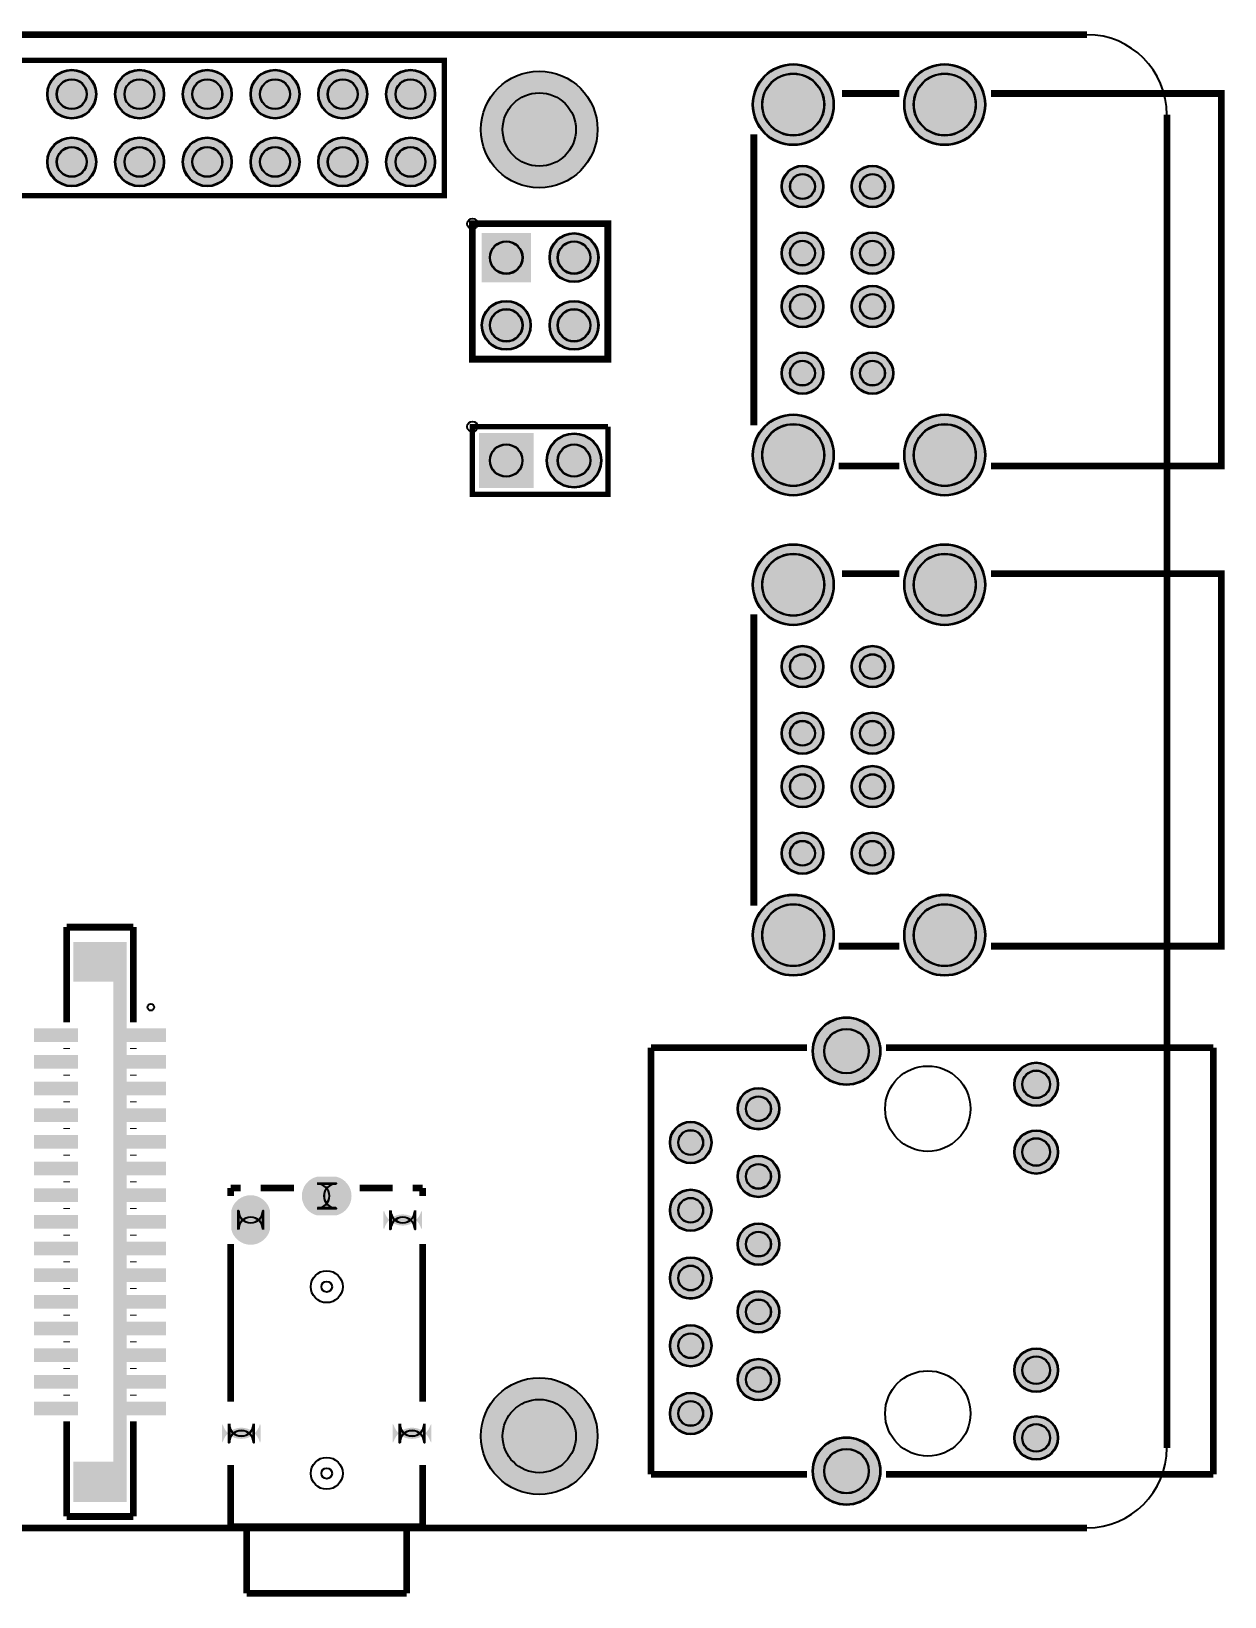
# Model space of a CAD drawing. Extents: x -5 to 3432, y -101 to 2210.
# Drawn here: x 1670 to 3432, y -101 to 2210 of the extents above; entities that cross this region are included whole.
import ezdxf

# ---------------------------------------------------------------- set-up
doc = ezdxf.new("R2010")
doc.units = 9
for name, color, linetype, true_color in [('BoardOutLine', 7, 'Continuous', 0xff00ff), ('BottomSolderMaskLayer', 7, 'Continuous', 0xaa00ff), ('Document', 7, 'Continuous', 0xffffff), ('Multi-Layer', 7, 'Continuous', 0xc0c0c0), ('TopLayer', 7, 'Continuous', 0xff0000), ('TopPasteMaskLayer', 7, 'Continuous', 0x808080), ('TopSilkLayer', 7, 'Continuous', 0xffcc00), ('TopSolderMaskLayer', 7, 'Continuous', 0x800080)]:
    doc.layers.add(name, color=color, linetype=linetype, true_color=true_color)

msp = doc.modelspace()

# ---------------------------------------------------------------- hatches: boundary and pattern name
at = {"layer": 'BottomSolderMaskLayer'}
for points in [[(1693.5, 2117.2, 1), (1766.4, 2117.2, 1)], [(1793.5, 2117.2, 1), (1866.4, 2117.2, 1)], [(1893.5, 2117.2, 1), (1966.4, 2117.2, 1)], [(1993.5, 2117.2, 1), (2066.4, 2117.2, 1)], [(2093.5, 2117.2, 1), (2166.4, 2117.2, 1)], [(2193.5, 2117.2, 1), (2266.4, 2117.2, 1)], [(2333.9, 2065, 1), (2506.1, 2065, 1)], [(2734.8, 2101.8, 1), (2854.9, 2101.8, 1)], [(2958.4, 2101.8, 1), (3078.5, 2101.8, 1)], [(1693.5, 2017.2, 1), (1766.4, 2017.2, 1)], [(1793.5, 2017.2, 1), (1866.4, 2017.2, 1)], [(1893.5, 2017.2, 1), (1966.4, 2017.2, 1)], [(1993.5, 2017.2, 1), (2066.4, 2017.2, 1)], [(2093.5, 2017.2, 1), (2166.4, 2017.2, 1)], [(2193.5, 2017.2, 1), (2266.4, 2017.2, 1)], [(2777.6, 1980.9, 1), (2839.6, 1980.9, 1)], [(2880.8, 1980.9, 1), (2942.8, 1980.9, 1)], [(2407.7, 1912.3), (2407.7, 1839.5), (2334.8, 1839.5), (2334.8, 1912.3)], [(2434.8, 1875.9, 1), (2507.7, 1875.9, 1)], [(2777.6, 1882.5, 1), (2839.6, 1882.5, 1)], [(2880.8, 1882.5, 1), (2942.8, 1882.5, 1)], [(2777.6, 1803.7, 1), (2839.6, 1803.7, 1)], [(2880.8, 1803.7, 1), (2942.8, 1803.7, 1)], [(2334.8, 1775.9, 1), (2407.7, 1775.9, 1)], [(2434.8, 1775.9, 1), (2507.7, 1775.9, 1)], [(2777.6, 1705.3, 1), (2839.6, 1705.3, 1)], [(2880.8, 1705.3, 1), (2942.8, 1705.3, 1)], [(2734.8, 1584.4, 1), (2854.9, 1584.4, 1)], [(2958.4, 1584.4, 1), (3078.5, 1584.4, 1)], [(2330.9, 1616.7), (2411.6, 1616.7), (2411.6, 1535.9), (2330.9, 1535.9)], [(2430.9, 1576.3, 1), (2511.6, 1576.3, 1)], [(2734.8, 1392.9, 1), (2854.9, 1392.9, 1)], [(2958.4, 1392.9, 1), (3078.5, 1392.9, 1)], [(2777.6, 1272, 1), (2839.6, 1272, 1)], [(2880.8, 1272, 1), (2942.8, 1272, 1)], [(2777.6, 1173.6, 1), (2839.6, 1173.6, 1)], [(2880.8, 1173.6, 1), (2942.8, 1173.6, 1)], [(2777.6, 1094.8, 1), (2839.6, 1094.8, 1)], [(2880.8, 1094.8, 1), (2942.8, 1094.8, 1)], [(2777.6, 996.4, 1), (2839.6, 996.4, 1)], [(2880.8, 996.4, 1), (2942.8, 996.4, 1)], [(2734.8, 875.5, 1), (2854.9, 875.5, 1)], [(2958.4, 875.5, 1), (3078.5, 875.5, 1)], [(2823.3, 704.3, 1), (2923.7, 704.3, 1)], [(3120.9, 655.3, 1), (3185.9, 655.3, 1)], [(2712.5, 619.3, 1), (2774.5, 619.3, 1)], [(2612.5, 569.3, 1), (2674.5, 569.3, 1)], [(3120.9, 555.3, 1), (3185.9, 555.3, 1)], [(2712.5, 519.3, 1), (2774.5, 519.3, 1)], [(2092, 461.8, -0.785398), (2092, 518.9), (2120.5, 518.9, -0.785398), (2120.5, 461.8)], [(2022.6, 440.8, -0.785398), (1965.5, 440.8), (1965.5, 469.1, -0.785398), (2022.6, 469.1)], [(2612.5, 469.3, 1), (2674.5, 469.3, 1)], [(2247, 469.1, -0.785398), (2189.9, 469.1), (2189.9, 440.8, -0.785398), (2247, 440.8)], [(2712.5, 419.3, 1), (2774.5, 419.3, 1)], [(2612.5, 369.3, 1), (2674.5, 369.3, 1)], [(2712.5, 319.3, 1), (2774.5, 319.3, 1)], [(2612.5, 269.3, 1), (2674.5, 269.3, 1)], [(3120.9, 233.2, 1), (3185.9, 233.2, 1)], [(2712.5, 219.3, 1), (2774.5, 219.3, 1)], [(2333.9, 135.9, 1), (2506.1, 135.9, 1)], [(2612.5, 169.3, 1), (2674.5, 169.3, 1)], [(3120.9, 133.2, 1), (3185.9, 133.2, 1)], [(2008.8, 154.1, -0.785398), (1951.7, 154.1), (1951.7, 125.9, -0.785398), (2008.8, 125.9)], [(2260.8, 154.1, -0.785398), (2203.7, 154.1), (2203.7, 125.9, -0.785398), (2260.8, 125.9)], [(2823.3, 84.2, 1), (2923.7, 84.2, 1)]]:
    msp.add_hatch(color=256, dxfattribs=at).paths.add_polyline_path(points)
at = {"layer": 'Document'}
msp.add_hatch(color=256, dxfattribs=at).paths.add_polyline_path([(1732.3, 826.2), (1732.3, 865.6), (1811, 865.6), (1811, 38.8), (1732.3, 38.8), (1732.3, 97.9), (1791.3, 97.9), (1791.3, 806.6), (1732.3, 806.6)])
at = {"layer": 'Multi-Layer'}
for points in [[(1694.5, 2117.2, 1), (1765.4, 2117.2, 1)], [(1794.5, 2117.2, 1), (1865.4, 2117.2, 1)], [(1894.5, 2117.2, 1), (1965.4, 2117.2, 1)], [(1994.5, 2117.2, 1), (2065.4, 2117.2, 1)], [(2094.5, 2117.2, 1), (2165.4, 2117.2, 1)], [(2194.5, 2117.2, 1), (2265.4, 2117.2, 1)], [(2735.8, 2101.8, 1), (2853.9, 2101.8, 1)], [(2959.4, 2101.8, 1), (3077.5, 2101.8, 1)], [(1694.5, 2017.2, 1), (1765.4, 2017.2, 1)], [(1794.5, 2017.2, 1), (1865.4, 2017.2, 1)], [(1894.5, 2017.2, 1), (1965.4, 2017.2, 1)], [(1994.5, 2017.2, 1), (2065.4, 2017.2, 1)], [(2094.5, 2017.2, 1), (2165.4, 2017.2, 1)], [(2194.5, 2017.2, 1), (2265.4, 2017.2, 1)], [(2778.6, 1980.9, 1), (2838.6, 1980.9, 1)], [(2881.8, 1980.9, 1), (2941.8, 1980.9, 1)], [(2406.7, 1911.3), (2406.7, 1840.5), (2335.8, 1840.5), (2335.8, 1911.3)], [(2435.8, 1875.9, 1), (2506.7, 1875.9, 1)], [(2778.6, 1882.5, 1), (2838.6, 1882.5, 1)], [(2881.8, 1882.5, 1), (2941.8, 1882.5, 1)], [(2778.6, 1803.7, 1), (2838.6, 1803.7, 1)], [(2881.8, 1803.7, 1), (2941.8, 1803.7, 1)], [(2335.8, 1775.9, 1), (2406.7, 1775.9, 1)], [(2435.8, 1775.9, 1), (2506.7, 1775.9, 1)], [(2778.6, 1705.3, 1), (2838.6, 1705.3, 1)], [(2881.8, 1705.3, 1), (2941.8, 1705.3, 1)], [(2735.8, 1584.4, 1), (2853.9, 1584.4, 1)], [(2959.4, 1584.4, 1), (3077.5, 1584.4, 1)], [(2331.9, 1615.7), (2410.6, 1615.7), (2410.6, 1536.9), (2331.9, 1536.9)], [(2431.9, 1576.3, 1), (2510.6, 1576.3, 1)], [(2735.8, 1392.9, 1), (2853.9, 1392.9, 1)], [(2959.4, 1392.9, 1), (3077.5, 1392.9, 1)], [(2778.6, 1272, 1), (2838.6, 1272, 1)], [(2881.8, 1272, 1), (2941.8, 1272, 1)], [(2778.6, 1173.6, 1), (2838.6, 1173.6, 1)], [(2881.8, 1173.6, 1), (2941.8, 1173.6, 1)], [(2778.6, 1094.8, 1), (2838.6, 1094.8, 1)], [(2881.8, 1094.8, 1), (2941.8, 1094.8, 1)], [(2778.6, 996.4, 1), (2838.6, 996.4, 1)], [(2881.8, 996.4, 1), (2941.8, 996.4, 1)], [(2735.8, 875.5, 1), (2853.9, 875.5, 1)], [(2959.4, 875.5, 1), (3077.5, 875.5, 1)], [(2824.3, 704.3, 1), (2922.7, 704.3, 1)], [(3121.9, 655.3, 1), (3184.9, 655.3, 1)], [(2713.5, 619.3, 1), (2773.5, 619.3, 1)], [(2613.5, 569.3, 1), (2673.5, 569.3, 1)], [(3121.9, 555.3, 1), (3184.9, 555.3, 1)], [(2713.5, 519.3, 1), (2773.5, 519.3, 1)], [(2092.5, 462.8, -0.785398), (2092.5, 517.9), (2120, 517.9, -0.785398), (2120, 462.8)], [(2021.6, 441.2, -0.785398), (1966.5, 441.2), (1966.5, 468.7, -0.785398), (2021.6, 468.7)], [(2613.5, 469.3, 1), (2673.5, 469.3, 1)], [(2246, 468.7, -0.785398), (2190.9, 468.7), (2190.9, 441.2, -0.785398), (2246, 441.2)], [(2713.5, 419.3, 1), (2773.5, 419.3, 1)], [(2613.5, 369.3, 1), (2673.5, 369.3, 1)], [(2713.5, 319.3, 1), (2773.5, 319.3, 1)], [(2613.5, 269.3, 1), (2673.5, 269.3, 1)], [(3121.9, 233.2, 1), (3184.9, 233.2, 1)], [(2713.5, 219.3, 1), (2773.5, 219.3, 1)], [(2613.5, 169.3, 1), (2673.5, 169.3, 1)], [(3121.9, 133.2, 1), (3184.9, 133.2, 1)], [(2007.8, 153.8, -0.785398), (1952.7, 153.8), (1952.7, 126.2, -0.785398), (2007.8, 126.2)], [(2259.8, 153.8, -0.785398), (2204.7, 153.8), (2204.7, 126.2, -0.785398), (2259.8, 126.2)], [(2824.3, 84.2, 1), (2922.7, 84.2, 1)]]:
    msp.add_hatch(color=256, dxfattribs=at).paths.add_polyline_path(points)
at = {"layer": 'TopLayer'}
for points in [[(1736.2, 737.7), (1736.2, 718), (1677.2, 718), (1677.2, 737.7)], [(1866.1, 737.7), (1866.1, 718), (1807.1, 718), (1807.1, 737.7)], [(1736.2, 698.3), (1736.2, 678.6), (1677.2, 678.6), (1677.2, 698.3)], [(1866.1, 698.3), (1866.1, 678.6), (1807.1, 678.6), (1807.1, 698.3)], [(1736.2, 658.9), (1736.2, 639.2), (1677.2, 639.2), (1677.2, 658.9)], [(1866.1, 658.9), (1866.1, 639.2), (1807.1, 639.2), (1807.1, 658.9)], [(1736.2, 619.5), (1736.2, 599.9), (1677.2, 599.9), (1677.2, 619.5)], [(1866.1, 619.5), (1866.1, 599.9), (1807.1, 599.9), (1807.1, 619.5)], [(1736.2, 580.2), (1736.2, 560.5), (1677.2, 560.5), (1677.2, 580.2)], [(1866.1, 580.2), (1866.1, 560.5), (1807.1, 560.5), (1807.1, 580.2)], [(1736.2, 540.8), (1736.2, 521.1), (1677.2, 521.1), (1677.2, 540.8)], [(1866.1, 540.8), (1866.1, 521.1), (1807.1, 521.1), (1807.1, 540.8)], [(1736.2, 501.4), (1736.2, 481.8), (1677.2, 481.8), (1677.2, 501.4)], [(1866.1, 501.4), (1866.1, 481.8), (1807.1, 481.8), (1807.1, 501.4)], [(1736.2, 462.1), (1736.2, 442.4), (1677.2, 442.4), (1677.2, 462.1)], [(1866.1, 462.1), (1866.1, 442.4), (1807.1, 442.4), (1807.1, 462.1)], [(1736.2, 422.7), (1736.2, 403), (1677.2, 403), (1677.2, 422.7)], [(1866.1, 422.7), (1866.1, 403), (1807.1, 403), (1807.1, 422.7)], [(1736.2, 383.3), (1736.2, 363.6), (1677.2, 363.6), (1677.2, 383.3)], [(1866.1, 383.3), (1866.1, 363.6), (1807.1, 363.6), (1807.1, 383.3)], [(1736.2, 344), (1736.2, 324.3), (1677.2, 324.3), (1677.2, 344)], [(1866.1, 344), (1866.1, 324.3), (1807.1, 324.3), (1807.1, 344)], [(1736.2, 304.6), (1736.2, 284.9), (1677.2, 284.9), (1677.2, 304.6)], [(1866.1, 304.6), (1866.1, 284.9), (1807.1, 284.9), (1807.1, 304.6)], [(1736.2, 265.2), (1736.2, 245.5), (1677.2, 245.5), (1677.2, 265.2)], [(1866.1, 265.2), (1866.1, 245.5), (1807.1, 245.5), (1807.1, 265.2)], [(1736.2, 225.8), (1736.2, 206.2), (1677.2, 206.2), (1677.2, 225.8)], [(1866.1, 225.8), (1866.1, 206.2), (1807.1, 206.2), (1807.1, 225.8)], [(1736.2, 186.5), (1736.2, 166.8), (1677.2, 166.8), (1677.2, 186.5)], [(1866.1, 186.5), (1866.1, 166.8), (1807.1, 166.8), (1807.1, 186.5)]]:
    msp.add_hatch(color=256, dxfattribs=at).paths.add_polyline_path(points)
at = {"layer": 'TopPasteMaskLayer'}
for points in [[(1736.2, 737.7), (1736.2, 718), (1677.2, 718), (1677.2, 737.7)], [(1866.1, 737.7), (1866.1, 718), (1807.1, 718), (1807.1, 737.7)], [(1736.2, 698.3), (1736.2, 678.6), (1677.2, 678.6), (1677.2, 698.3)], [(1866.1, 698.3), (1866.1, 678.6), (1807.1, 678.6), (1807.1, 698.3)], [(1736.2, 658.9), (1736.2, 639.2), (1677.2, 639.2), (1677.2, 658.9)], [(1866.1, 658.9), (1866.1, 639.2), (1807.1, 639.2), (1807.1, 658.9)], [(1736.2, 619.5), (1736.2, 599.9), (1677.2, 599.9), (1677.2, 619.5)], [(1866.1, 619.5), (1866.1, 599.9), (1807.1, 599.9), (1807.1, 619.5)], [(1736.2, 580.2), (1736.2, 560.5), (1677.2, 560.5), (1677.2, 580.2)], [(1866.1, 580.2), (1866.1, 560.5), (1807.1, 560.5), (1807.1, 580.2)], [(1736.2, 540.8), (1736.2, 521.1), (1677.2, 521.1), (1677.2, 540.8)], [(1866.1, 540.8), (1866.1, 521.1), (1807.1, 521.1), (1807.1, 540.8)], [(1736.2, 501.4), (1736.2, 481.8), (1677.2, 481.8), (1677.2, 501.4)], [(1866.1, 501.4), (1866.1, 481.8), (1807.1, 481.8), (1807.1, 501.4)], [(1736.2, 462.1), (1736.2, 442.4), (1677.2, 442.4), (1677.2, 462.1)], [(1866.1, 462.1), (1866.1, 442.4), (1807.1, 442.4), (1807.1, 462.1)], [(1736.2, 422.7), (1736.2, 403), (1677.2, 403), (1677.2, 422.7)], [(1866.1, 422.7), (1866.1, 403), (1807.1, 403), (1807.1, 422.7)], [(1736.2, 383.3), (1736.2, 363.6), (1677.2, 363.6), (1677.2, 383.3)], [(1866.1, 383.3), (1866.1, 363.6), (1807.1, 363.6), (1807.1, 383.3)], [(1736.2, 344), (1736.2, 324.3), (1677.2, 324.3), (1677.2, 344)], [(1866.1, 344), (1866.1, 324.3), (1807.1, 324.3), (1807.1, 344)], [(1736.2, 304.6), (1736.2, 284.9), (1677.2, 284.9), (1677.2, 304.6)], [(1866.1, 304.6), (1866.1, 284.9), (1807.1, 284.9), (1807.1, 304.6)], [(1736.2, 265.2), (1736.2, 245.5), (1677.2, 245.5), (1677.2, 265.2)], [(1866.1, 265.2), (1866.1, 245.5), (1807.1, 245.5), (1807.1, 265.2)], [(1736.2, 225.8), (1736.2, 206.2), (1677.2, 206.2), (1677.2, 225.8)], [(1866.1, 225.8), (1866.1, 206.2), (1807.1, 206.2), (1807.1, 225.8)], [(1736.2, 186.5), (1736.2, 166.8), (1677.2, 166.8), (1677.2, 186.5)], [(1866.1, 186.5), (1866.1, 166.8), (1807.1, 166.8), (1807.1, 186.5)]]:
    msp.add_hatch(color=256, dxfattribs=at).paths.add_polyline_path(points)
at = {"layer": 'TopSolderMaskLayer'}
for points in [[(1693.5, 2117.2, 1), (1766.4, 2117.2, 1)], [(1793.5, 2117.2, 1), (1866.4, 2117.2, 1)], [(1893.5, 2117.2, 1), (1966.4, 2117.2, 1)], [(1993.5, 2117.2, 1), (2066.4, 2117.2, 1)], [(2093.5, 2117.2, 1), (2166.4, 2117.2, 1)], [(2193.5, 2117.2, 1), (2266.4, 2117.2, 1)], [(2333.9, 2065, 1), (2506.1, 2065, 1)], [(2734.8, 2101.8, 1), (2854.9, 2101.8, 1)], [(2958.4, 2101.8, 1), (3078.5, 2101.8, 1)], [(1693.5, 2017.2, 1), (1766.4, 2017.2, 1)], [(1793.5, 2017.2, 1), (1866.4, 2017.2, 1)], [(1893.5, 2017.2, 1), (1966.4, 2017.2, 1)], [(1993.5, 2017.2, 1), (2066.4, 2017.2, 1)], [(2093.5, 2017.2, 1), (2166.4, 2017.2, 1)], [(2193.5, 2017.2, 1), (2266.4, 2017.2, 1)], [(2777.6, 1980.9, 1), (2839.6, 1980.9, 1)], [(2880.8, 1980.9, 1), (2942.8, 1980.9, 1)], [(2407.7, 1912.3), (2407.7, 1839.5), (2334.8, 1839.5), (2334.8, 1912.3)], [(2434.8, 1875.9, 1), (2507.7, 1875.9, 1)], [(2777.6, 1882.5, 1), (2839.6, 1882.5, 1)], [(2880.8, 1882.5, 1), (2942.8, 1882.5, 1)], [(2777.6, 1803.7, 1), (2839.6, 1803.7, 1)], [(2880.8, 1803.7, 1), (2942.8, 1803.7, 1)], [(2334.8, 1775.9, 1), (2407.7, 1775.9, 1)], [(2434.8, 1775.9, 1), (2507.7, 1775.9, 1)], [(2777.6, 1705.3, 1), (2839.6, 1705.3, 1)], [(2880.8, 1705.3, 1), (2942.8, 1705.3, 1)], [(2734.8, 1584.4, 1), (2854.9, 1584.4, 1)], [(2958.4, 1584.4, 1), (3078.5, 1584.4, 1)], [(2330.9, 1616.7), (2411.6, 1616.7), (2411.6, 1535.9), (2330.9, 1535.9)], [(2430.9, 1576.3, 1), (2511.6, 1576.3, 1)], [(2734.8, 1392.9, 1), (2854.9, 1392.9, 1)], [(2958.4, 1392.9, 1), (3078.5, 1392.9, 1)], [(2777.6, 1272, 1), (2839.6, 1272, 1)], [(2880.8, 1272, 1), (2942.8, 1272, 1)], [(2777.6, 1173.6, 1), (2839.6, 1173.6, 1)], [(2880.8, 1173.6, 1), (2942.8, 1173.6, 1)], [(2777.6, 1094.8, 1), (2839.6, 1094.8, 1)], [(2880.8, 1094.8, 1), (2942.8, 1094.8, 1)], [(2777.6, 996.4, 1), (2839.6, 996.4, 1)], [(2880.8, 996.4, 1), (2942.8, 996.4, 1)], [(2734.8, 875.5, 1), (2854.9, 875.5, 1)], [(2958.4, 875.5, 1), (3078.5, 875.5, 1)], [(2823.3, 704.3, 1), (2923.7, 704.3, 1)], [(1739.2, 738), (1739.2, 717.6), (1674.2, 717.6), (1674.2, 738)], [(1869.1, 738), (1869.1, 717.6), (1804.1, 717.6), (1804.1, 738)], [(1739.2, 698.6), (1739.2, 678.3), (1674.2, 678.3), (1674.2, 698.6)], [(1869.1, 698.6), (1869.1, 678.3), (1804.1, 678.3), (1804.1, 698.6)], [(3120.9, 655.3, 1), (3185.9, 655.3, 1)], [(1739.2, 659.2), (1739.2, 638.9), (1674.2, 638.9), (1674.2, 659.2)], [(1869.1, 659.2), (1869.1, 638.9), (1804.1, 638.9), (1804.1, 659.2)], [(2712.5, 619.3, 1), (2774.5, 619.3, 1)], [(1739.2, 619.9), (1739.2, 599.5), (1674.2, 599.5), (1674.2, 619.9)], [(1869.1, 619.9), (1869.1, 599.5), (1804.1, 599.5), (1804.1, 619.9)], [(1739.2, 580.5), (1739.2, 560.2), (1674.2, 560.2), (1674.2, 580.5)], [(1869.1, 580.5), (1869.1, 560.2), (1804.1, 560.2), (1804.1, 580.5)], [(2612.5, 569.3, 1), (2674.5, 569.3, 1)], [(3120.9, 555.3, 1), (3185.9, 555.3, 1)], [(1739.2, 541.1), (1739.2, 520.8), (1674.2, 520.8), (1674.2, 541.1)], [(1869.1, 541.1), (1869.1, 520.8), (1804.1, 520.8), (1804.1, 541.1)], [(2712.5, 519.3, 1), (2774.5, 519.3, 1)], [(2092, 461.8, -0.785398), (2092, 518.9), (2120.5, 518.9, -0.785398), (2120.5, 461.8)], [(1739.2, 501.8), (1739.2, 481.4), (1674.2, 481.4), (1674.2, 501.8)], [(1869.1, 501.8), (1869.1, 481.4), (1804.1, 481.4), (1804.1, 501.8)], [(2022.6, 440.8, -0.785398), (1965.5, 440.8), (1965.5, 469.1, -0.785398), (2022.6, 469.1)], [(2612.5, 469.3, 1), (2674.5, 469.3, 1)], [(1739.2, 462.4), (1739.2, 442.1), (1674.2, 442.1), (1674.2, 462.4)], [(1869.1, 462.4), (1869.1, 442.1), (1804.1, 442.1), (1804.1, 462.4)], [(2247, 469.1, -0.785398), (2189.9, 469.1), (2189.9, 440.8, -0.785398), (2247, 440.8)], [(2712.5, 419.3, 1), (2774.5, 419.3, 1)], [(1739.2, 423), (1739.2, 402.7), (1674.2, 402.7), (1674.2, 423)], [(1869.1, 423), (1869.1, 402.7), (1804.1, 402.7), (1804.1, 423)], [(2612.5, 369.3, 1), (2674.5, 369.3, 1)], [(1739.2, 383.7), (1739.2, 363.3), (1674.2, 363.3), (1674.2, 383.7)], [(1869.1, 383.7), (1869.1, 363.3), (1804.1, 363.3), (1804.1, 383.7)], [(2712.5, 319.3, 1), (2774.5, 319.3, 1)], [(1739.2, 344.3), (1739.2, 323.9), (1674.2, 323.9), (1674.2, 344.3)], [(1869.1, 344.3), (1869.1, 323.9), (1804.1, 323.9), (1804.1, 344.3)], [(1739.2, 304.9), (1739.2, 284.6), (1674.2, 284.6), (1674.2, 304.9)], [(1869.1, 304.9), (1869.1, 284.6), (1804.1, 284.6), (1804.1, 304.9)], [(2612.5, 269.3, 1), (2674.5, 269.3, 1)], [(1739.2, 265.5), (1739.2, 245.2), (1674.2, 245.2), (1674.2, 265.5)], [(1869.1, 265.5), (1869.1, 245.2), (1804.1, 245.2), (1804.1, 265.5)], [(3120.9, 233.2, 1), (3185.9, 233.2, 1)], [(2712.5, 219.3, 1), (2774.5, 219.3, 1)], [(1739.2, 226.2), (1739.2, 205.8), (1674.2, 205.8), (1674.2, 226.2)], [(1869.1, 226.2), (1869.1, 205.8), (1804.1, 205.8), (1804.1, 226.2)], [(2333.9, 135.9, 1), (2506.1, 135.9, 1)], [(1739.2, 186.8), (1739.2, 166.5), (1674.2, 166.5), (1674.2, 186.8)], [(1869.1, 186.8), (1869.1, 166.5), (1804.1, 166.5), (1804.1, 186.8)], [(2612.5, 169.3, 1), (2674.5, 169.3, 1)], [(3120.9, 133.2, 1), (3185.9, 133.2, 1)], [(2008.8, 154.1, -0.785398), (1951.7, 154.1), (1951.7, 125.9, -0.785398), (2008.8, 125.9)], [(2260.8, 154.1, -0.785398), (2203.7, 154.1), (2203.7, 125.9, -0.785398), (2260.8, 125.9)], [(2823.3, 84.2, 1), (2923.7, 84.2, 1)]]:
    msp.add_hatch(color=256, dxfattribs=at).paths.add_polyline_path(points)

# ---------------------------------------------------------------- linework, layer by layer
at = {"layer": 'BoardOutLine', "const_width": 10}
for points in [[(118.1, 2205), (3228.3, 2205)], [(118.1, 2205), (3228.3, 2205)], [(3346.5, 2086.9), (3346.5, 118.4)], [(3228.3, 0.3), (118.1, 0.3)]]:
    msp.add_lwpolyline(points, dxfattribs=at)
at = {"layer": 'BoardOutLine'}
for centre, start, end in [((3228.3, 2086.9), 360, 90), ((3228.3, 118.4), 270, 0)]:
    msp.add_arc(centre, 118.1, start, end, dxfattribs=at)
at = {"layer": 'BottomSolderMaskLayer'}
for points in [[(2092, 508.7), (2120.5, 508.7)], [(1975.7, 440.8), (1975.7, 469.1)], [(2012.4, 440.8), (2012.4, 469.1)], [(2092, 472), (2120.5, 472)], [(2200.1, 469.1), (2200.1, 440.8)], [(2236.8, 469.1), (2236.8, 440.8)], [(1961.9, 154.1), (1961.9, 125.9)], [(1998.6, 154.1), (1998.6, 125.9)], [(2213.9, 154.1), (2213.9, 125.9)], [(2250.6, 154.1), (2250.6, 125.9)]]:
    msp.add_lwpolyline(points, close=True, dxfattribs=at)
for centre, radius in [((1730, 2117.2), 36.4), ((1830, 2117.2), 36.4), ((1930, 2117.2), 36.4), ((2030, 2117.2), 36.4), ((2130, 2117.2), 36.4), ((2230, 2117.2), 36.4), ((2420, 2065), 86.1), ((2420, 2065), 86.1), ((2794.9, 2101.8), 60.1), ((3018.5, 2101.8), 60.1), ((1730, 2117.2), 22.3), ((1830, 2117.2), 22.3), ((1930, 2117.2), 22.3), ((2030, 2117.2), 22.3), ((2130, 2117.2), 22.3), ((2230, 2117.2), 22.3), ((2794.9, 2101.8), 46), ((3018.5, 2101.8), 46), ((1730, 2017.2), 36.4), ((1730, 2017.2), 22.3), ((1830, 2017.2), 36.4), ((1830, 2017.2), 22.3), ((1930, 2017.2), 36.4), ((1930, 2017.2), 22.3), ((2030, 2017.2), 36.4), ((2030, 2017.2), 22.3), ((2130, 2017.2), 36.4), ((2130, 2017.2), 22.3), ((2230, 2017.2), 36.4), ((2230, 2017.2), 22.3), ((2808.6, 1980.9), 31), ((2911.8, 1980.9), 31), ((2808.6, 1980.9), 18.6), ((2911.8, 1980.9), 18.6), ((2371.3, 1875.9), 24.3), ((2471.3, 1875.9), 36.4), ((2471.3, 1875.9), 24.3), ((2808.6, 1882.5), 31), ((2808.6, 1882.5), 18.6), ((2911.8, 1882.5), 31), ((2911.8, 1882.5), 18.6), ((2808.6, 1803.7), 31), ((2911.8, 1803.7), 31), ((2371.3, 1775.9), 36.4), ((2471.3, 1775.9), 36.4), ((2808.6, 1803.7), 18.6), ((2911.8, 1803.7), 18.6), ((2371.3, 1775.9), 24.3), ((2471.3, 1775.9), 24.3), ((2808.6, 1705.3), 31), ((2911.8, 1705.3), 31), ((2808.6, 1705.3), 18.6), ((2911.8, 1705.3), 18.6), ((2794.9, 1584.4), 60.1), ((3018.5, 1584.4), 60.1), ((2794.9, 1584.4), 46), ((3018.5, 1584.4), 46), ((2371.3, 1576.3), 24.2), ((2471.3, 1576.3), 40.4), ((2471.3, 1576.3), 24.2), ((2794.9, 1392.9), 60.1), ((2794.9, 1392.9), 46), ((3018.5, 1392.9), 60.1), ((3018.5, 1392.9), 46), ((2808.6, 1272), 31), ((2911.8, 1272), 31), ((2808.6, 1272), 18.6), ((2911.8, 1272), 18.6), ((2808.6, 1173.6), 31), ((2911.8, 1173.6), 31), ((2808.6, 1173.6), 18.6), ((2911.8, 1173.6), 18.6), ((2808.6, 1094.8), 31), ((2808.6, 1094.8), 18.6), ((2911.8, 1094.8), 31), ((2911.8, 1094.8), 18.6), ((2808.6, 996.4), 31), ((2911.8, 996.4), 31), ((2808.6, 996.4), 18.6), ((2911.8, 996.4), 18.6), ((2794.9, 875.5), 60.1), ((3018.5, 875.5), 60.1), ((2794.9, 875.5), 46), ((3018.5, 875.5), 46), ((2873.5, 704.3), 50.2), ((2873.5, 704.3), 33.1), ((3153.4, 655.3), 32.5), ((3153.4, 655.3), 20.7), ((2743.5, 619.3), 31), ((2743.5, 619.3), 18.6), ((2643.5, 569.3), 31), ((2643.5, 569.3), 18.6), ((3153.4, 555.3), 32.5), ((3153.4, 555.3), 20.7), ((2743.5, 519.3), 31), ((2743.5, 519.3), 18.6), ((2643.5, 469.3), 31), ((2643.5, 469.3), 18.6), ((2743.5, 419.3), 31), ((2743.5, 419.3), 18.6), ((2643.5, 369.3), 31), ((2643.5, 369.3), 18.6), ((2743.5, 319.3), 31), ((2743.5, 319.3), 18.6), ((2643.5, 269.3), 31), ((2643.5, 269.3), 18.6), ((3153.4, 233.2), 32.5), ((2743.5, 219.3), 31), ((2743.5, 219.3), 18.6), ((3153.4, 233.2), 20.7), ((2420, 135.9), 86.1), ((2420, 135.9), 86.1), ((2643.5, 169.3), 31), ((2643.5, 169.3), 18.6), ((3153.4, 133.2), 32.5), ((3153.4, 133.2), 20.7), ((2873.5, 84.2), 50.2), ((2873.5, 84.2), 33.1)]:
    msp.add_circle(centre, radius, dxfattribs=at)
for centre, start, end in [((2092, 490.4), 270, 90), ((2120.5, 490.4), 90, 270), ((1994.1, 469.1), 180, 360), ((2218.5, 469.1), 180, 0), ((1994.1, 440.8), 360, 180), ((2218.5, 440.8), 0, 180), ((1980.3, 154.1), 180, 0), ((1980.3, 125.9), 0, 180), ((2232.2, 154.1), 180, 0), ((2232.2, 125.9), 0, 180)]:
    msp.add_arc(centre, 18.3, start, end, dxfattribs=at)
at = {"layer": 'Document'}
for centre in [(2106.3, 356.5), (2106.3, 80.9)]:
    msp.add_circle(centre, 7.87, dxfattribs=at)
at = {"layer": 'Multi-Layer'}
for points in [[(2092.5, 508.1), (2120, 508.1)], [(1976.3, 441.2), (1976.3, 468.7)], [(2011.8, 441.2), (2011.8, 468.7)], [(2092.5, 472.7), (2120, 472.7)], [(2200.8, 468.7), (2200.8, 441.2)], [(2236.2, 468.7), (2236.2, 441.2)], [(1962.6, 153.8), (1962.6, 126.2)], [(1998, 153.8), (1998, 126.2)], [(2214.5, 153.8), (2214.5, 126.2)], [(2250, 153.8), (2250, 126.2)]]:
    msp.add_lwpolyline(points, close=True, dxfattribs=at)
for centre, radius in [((1730, 2117.2), 35.4), ((1830, 2117.2), 35.4), ((1930, 2117.2), 35.4), ((2030, 2117.2), 35.4), ((2130, 2117.2), 35.4), ((2230, 2117.2), 35.4), ((2794.9, 2101.8), 59.1), ((3018.5, 2101.8), 59.1), ((1730, 2117.2), 21.7), ((1830, 2117.2), 21.7), ((1930, 2117.2), 21.7), ((2030, 2117.2), 21.7), ((2130, 2117.2), 21.7), ((2230, 2117.2), 21.7), ((2794.9, 2101.8), 45.3), ((3018.5, 2101.8), 45.3), ((2420, 2065), 54.1), ((2420, 2065), 54.1), ((1730, 2017.2), 35.4), ((1730, 2017.2), 21.7), ((1830, 2017.2), 35.4), ((1830, 2017.2), 21.7), ((1930, 2017.2), 35.4), ((1930, 2017.2), 21.7), ((2030, 2017.2), 35.4), ((2030, 2017.2), 21.7), ((2130, 2017.2), 35.4), ((2130, 2017.2), 21.7), ((2230, 2017.2), 35.4), ((2230, 2017.2), 21.7), ((2808.6, 1980.9), 30), ((2911.8, 1980.9), 30), ((2808.6, 1980.9), 18), ((2911.8, 1980.9), 18), ((2371.3, 1875.9), 23.6), ((2471.3, 1875.9), 35.4), ((2471.3, 1875.9), 23.6), ((2808.6, 1882.5), 30), ((2808.6, 1882.5), 18), ((2911.8, 1882.5), 30), ((2911.8, 1882.5), 18), ((2808.6, 1803.7), 30), ((2911.8, 1803.7), 30), ((2371.3, 1775.9), 35.4), ((2471.3, 1775.9), 35.4), ((2808.6, 1803.7), 18), ((2911.8, 1803.7), 18), ((2371.3, 1775.9), 23.6), ((2471.3, 1775.9), 23.6), ((2808.6, 1705.3), 30), ((2911.8, 1705.3), 30), ((2808.6, 1705.3), 18), ((2911.8, 1705.3), 18), ((2794.9, 1584.4), 59.1), ((3018.5, 1584.4), 59.1), ((2794.9, 1584.4), 45.3), ((3018.5, 1584.4), 45.3), ((2371.3, 1576.3), 23.6), ((2471.3, 1576.3), 39.4), ((2471.3, 1576.3), 23.6), ((2794.9, 1392.9), 59.1), ((2794.9, 1392.9), 45.3), ((3018.5, 1392.9), 59.1), ((3018.5, 1392.9), 45.3), ((2808.6, 1272), 30), ((2911.8, 1272), 30), ((2808.6, 1272), 18), ((2911.8, 1272), 18), ((2808.6, 1173.6), 30), ((2911.8, 1173.6), 30), ((2808.6, 1173.6), 18), ((2911.8, 1173.6), 18), ((2808.6, 1094.8), 30), ((2808.6, 1094.8), 18), ((2911.8, 1094.8), 30), ((2911.8, 1094.8), 18), ((2808.6, 996.4), 30), ((2911.8, 996.4), 30), ((2808.6, 996.4), 18), ((2911.8, 996.4), 18), ((2794.9, 875.5), 59.1), ((3018.5, 875.5), 59.1), ((2794.9, 875.5), 45.3), ((3018.5, 875.5), 45.3), ((2873.5, 704.3), 49.2), ((2873.5, 704.3), 32.5), ((2993.5, 619.3), 63), ((3153.4, 655.3), 31.5), ((3153.4, 655.3), 20.1), ((2743.5, 619.3), 30), ((2743.5, 619.3), 18), ((2643.5, 569.3), 30), ((2643.5, 569.3), 18), ((3153.4, 555.3), 31.5), ((3153.4, 555.3), 20.1), ((2743.5, 519.3), 30), ((2743.5, 519.3), 18), ((2643.5, 469.3), 30), ((2643.5, 469.3), 18), ((2743.5, 419.3), 30), ((2743.5, 419.3), 18), ((2643.5, 369.3), 30), ((2106.3, 356.5), 23.6), ((2643.5, 369.3), 18), ((2743.5, 319.3), 30), ((2743.5, 319.3), 18), ((2643.5, 269.3), 30), ((2643.5, 269.3), 18), ((3153.4, 233.2), 31.5), ((2743.5, 219.3), 30), ((2743.5, 219.3), 18), ((2993.5, 169.3), 63), ((3153.4, 233.2), 20.1), ((2420, 135.9), 54.1), ((2420, 135.9), 54.1), ((2643.5, 169.3), 30), ((2643.5, 169.3), 18), ((3153.4, 133.2), 31.5), ((3153.4, 133.2), 20.1), ((2873.5, 84.2), 49.2), ((2873.5, 84.2), 32.5), ((2106.3, 80.9), 23.6)]:
    msp.add_circle(centre, radius, dxfattribs=at)
for centre, start, end in [((2092.5, 490.4), 270, 90), ((2120, 490.4), 90, 270), ((1994.1, 468.7), 180, 360), ((2218.5, 468.7), 180, 0), ((1994.1, 441.2), 360, 180), ((2218.5, 441.2), 0, 180), ((1980.3, 153.8), 180, 0), ((1980.3, 126.2), 0, 180), ((2232.2, 153.8), 180, 0), ((2232.2, 126.2), 0, 180)]:
    msp.add_arc(centre, 17.7, start, end, dxfattribs=at)
at = {"layer": 'TopSilkLayer'}
for points, const_width in [([(280, 2167.2), (280, 1967.2), (2280, 1967.2), (2280, 2167.2), (280, 2167.2)], 8), ([(2521.3, 1925.9), (2521.3, 1725.9), (2321.3, 1725.9), (2321.3, 1925.9), (2521.3, 1925.9)], 10)]:
    msp.add_lwpolyline(points, close=True, dxfattribs=dict(at, const_width=const_width))
for points, const_width in [([(2866.7, 2118.1), (2951.7, 2118.1)], 10), ([(3086.7, 1568.1), (3426.7, 1568.1), (3426.7, 2118.1), (3086.7, 2118.1)], 10), ([(2736.7, 1628.1), (2736.7, 2058.1)], 10), ([(2521.3, 1626.3), (2521.3, 1526.3), (2321.3, 1526.3), (2321.3, 1626.3), (2396.3, 1626.3)], 8), ([(2521.3, 1626.3), (2396.3, 1626.3)], 7.99), ([(2861.7, 1568.1), (2951.7, 1568.1)], 10), ([(2866.7, 1409.2), (2951.7, 1409.2)], 10), ([(3086.7, 859.2), (3426.7, 859.2), (3426.7, 1409.2), (3086.7, 1409.2)], 10), ([(2736.7, 919.2), (2736.7, 1349.2)], 10), ([(1820.9, 887.3), (1722.4, 887.3)], 10), ([(1722.4, 887.3), (1722.4, 746.8)], 10), ([(1820.9, 887.3), (1820.9, 746.8)], 10), ([(2861.7, 859.2), (2951.7, 859.2)], 10), ([(1722.4, 708.9), (1722.4, 707.4)], 10), ([(1820.9, 708.9), (1820.9, 707.4)], 10), ([(2585, 709.3), (2815.4, 709.3)], 10), ([(2585, 709.3), (2585, 79.3)], 10), ([(2931.6, 709.3), (3415, 709.3)], 10), ([(3415, 709.3), (3415, 79.3)], 10), ([(1722.4, 669.5), (1722.4, 668)], 10), ([(1820.9, 669.5), (1820.9, 668)], 10), ([(1722.4, 630.1), (1722.4, 628.6)], 10), ([(1820.9, 630.1), (1820.9, 628.6)], 10), ([(1722.4, 590.8), (1722.4, 589.3)], 10), ([(1820.9, 590.8), (1820.9, 589.3)], 10), ([(1722.4, 549.9), (1722.4, 551.4)], 10), ([(1820.9, 549.9), (1820.9, 551.4)], 10), ([(1722.4, 510.5), (1722.4, 512)], 10), ([(1820.9, 510.5), (1820.9, 512)], 10), ([(1964.5, 502.2), (1979.2, 502.2)], 10), ([(1964.5, 490.4), (1964.5, 502.2)], 10), ([(2008.9, 502.2), (2057.8, 502.2)], 10), ([(2154.7, 502.2), (2203.6, 502.2)], 10), ([(2233.3, 502.2), (2248, 502.2)], 10), ([(2248, 490.4), (2248, 502.2)], 10), ([(1722.4, 471.2), (1722.4, 472.7)], 10), ([(1820.9, 471.2), (1820.9, 472.7)], 10), ([(1722.4, 431.8), (1722.4, 433.3)], 10), ([(1820.9, 431.8), (1820.9, 433.3)], 10), ([(1964.5, 186.9), (1964.5, 419.5)], 10), ([(2248, 186.9), (2248, 419.5)], 10), ([(1722.4, 392.4), (1722.4, 393.9)], 10), ([(1820.9, 392.4), (1820.9, 393.9)], 10), ([(1722.4, 353.1), (1722.4, 354.5)], 10), ([(1820.9, 353.1), (1820.9, 354.5)], 10), ([(1722.4, 313.7), (1722.4, 315.2)], 10), ([(1820.9, 313.7), (1820.9, 315.2)], 10), ([(1722.4, 274.3), (1722.4, 275.8)], 10), ([(1820.9, 274.3), (1820.9, 275.8)], 10), ([(1722.4, 234.9), (1722.4, 236.4)], 10), ([(1820.9, 234.9), (1820.9, 236.4)], 10), ([(1722.4, 195.6), (1722.4, 197.1)], 10), ([(1820.9, 195.6), (1820.9, 197.1)], 10), ([(1722.4, 17.2), (1722.4, 157.7)], 10), ([(1820.9, 17.2), (1820.9, 157.7)], 10), ([(1964.5, 2.2), (1964.5, 93.1)], 10), ([(2248, 2.2), (2248, 93.1)], 10), ([(2585, 79.3), (2815.4, 79.3)], 10), ([(2931.6, 79.3), (3415, 79.3)], 10), ([(1820.9, 17.2), (1722.4, 17.2)], 10), ([(1964.5, 2.2), (2248, 2.2)], 10), ([(1988.2, 2.2), (1988.2, -96.2)], 10), ([(2224.4, 2.2), (2224.4, -96.2)], 10), ([(1988.2, -96.2), (2224.4, -96.2)], 10)]:
    msp.add_lwpolyline(points, dxfattribs=dict(at, const_width=const_width))
for centre, radius in [((2321.3, 1925.9), 7.69), ((2321.3, 1925.9), 7.69), ((2321.3, 1626.3), 7.69), ((1846.7, 769.1), 5)]:
    msp.add_circle(centre, radius, dxfattribs=at)
at = {"layer": 'TopSolderMaskLayer'}
for points in [[(2092, 508.7), (2120.5, 508.7)], [(1975.7, 440.8), (1975.7, 469.1)], [(2012.4, 440.8), (2012.4, 469.1)], [(2092, 472), (2120.5, 472)], [(2200.1, 469.1), (2200.1, 440.8)], [(2236.8, 469.1), (2236.8, 440.8)], [(1961.9, 154.1), (1961.9, 125.9)], [(1998.6, 154.1), (1998.6, 125.9)], [(2213.9, 154.1), (2213.9, 125.9)], [(2250.6, 154.1), (2250.6, 125.9)]]:
    msp.add_lwpolyline(points, close=True, dxfattribs=at)
for centre, radius in [((1730, 2117.2), 36.4), ((1830, 2117.2), 36.4), ((1930, 2117.2), 36.4), ((2030, 2117.2), 36.4), ((2130, 2117.2), 36.4), ((2230, 2117.2), 36.4), ((2420, 2065), 86.1), ((2420, 2065), 86.1), ((2794.9, 2101.8), 60.1), ((3018.5, 2101.8), 60.1), ((1730, 2117.2), 22.3), ((1830, 2117.2), 22.3), ((1930, 2117.2), 22.3), ((2030, 2117.2), 22.3), ((2130, 2117.2), 22.3), ((2230, 2117.2), 22.3), ((2794.9, 2101.8), 46), ((3018.5, 2101.8), 46), ((1730, 2017.2), 36.4), ((1730, 2017.2), 22.3), ((1830, 2017.2), 36.4), ((1830, 2017.2), 22.3), ((1930, 2017.2), 36.4), ((1930, 2017.2), 22.3), ((2030, 2017.2), 36.4), ((2030, 2017.2), 22.3), ((2130, 2017.2), 36.4), ((2130, 2017.2), 22.3), ((2230, 2017.2), 36.4), ((2230, 2017.2), 22.3), ((2808.6, 1980.9), 31), ((2911.8, 1980.9), 31), ((2808.6, 1980.9), 18.6), ((2911.8, 1980.9), 18.6), ((2371.3, 1875.9), 24.3), ((2471.3, 1875.9), 36.4), ((2471.3, 1875.9), 24.3), ((2808.6, 1882.5), 31), ((2808.6, 1882.5), 18.6), ((2911.8, 1882.5), 31), ((2911.8, 1882.5), 18.6), ((2808.6, 1803.7), 31), ((2911.8, 1803.7), 31), ((2371.3, 1775.9), 36.4), ((2471.3, 1775.9), 36.4), ((2808.6, 1803.7), 18.6), ((2911.8, 1803.7), 18.6), ((2371.3, 1775.9), 24.3), ((2471.3, 1775.9), 24.3), ((2808.6, 1705.3), 31), ((2911.8, 1705.3), 31), ((2808.6, 1705.3), 18.6), ((2911.8, 1705.3), 18.6), ((2794.9, 1584.4), 60.1), ((3018.5, 1584.4), 60.1), ((2794.9, 1584.4), 46), ((3018.5, 1584.4), 46), ((2371.3, 1576.3), 24.2), ((2471.3, 1576.3), 40.4), ((2471.3, 1576.3), 24.2), ((2794.9, 1392.9), 60.1), ((2794.9, 1392.9), 46), ((3018.5, 1392.9), 60.1), ((3018.5, 1392.9), 46), ((2808.6, 1272), 31), ((2911.8, 1272), 31), ((2808.6, 1272), 18.6), ((2911.8, 1272), 18.6), ((2808.6, 1173.6), 31), ((2911.8, 1173.6), 31), ((2808.6, 1173.6), 18.6), ((2911.8, 1173.6), 18.6), ((2808.6, 1094.8), 31), ((2808.6, 1094.8), 18.6), ((2911.8, 1094.8), 31), ((2911.8, 1094.8), 18.6), ((2808.6, 996.4), 31), ((2911.8, 996.4), 31), ((2808.6, 996.4), 18.6), ((2911.8, 996.4), 18.6), ((2794.9, 875.5), 60.1), ((3018.5, 875.5), 60.1), ((2794.9, 875.5), 46), ((3018.5, 875.5), 46), ((2873.5, 704.3), 50.2), ((2873.5, 704.3), 33.1), ((3153.4, 655.3), 32.5), ((3153.4, 655.3), 20.7), ((2743.5, 619.3), 31), ((2743.5, 619.3), 18.6), ((2643.5, 569.3), 31), ((2643.5, 569.3), 18.6), ((3153.4, 555.3), 32.5), ((3153.4, 555.3), 20.7), ((2743.5, 519.3), 31), ((2743.5, 519.3), 18.6), ((2643.5, 469.3), 31), ((2643.5, 469.3), 18.6), ((2743.5, 419.3), 31), ((2743.5, 419.3), 18.6), ((2643.5, 369.3), 31), ((2643.5, 369.3), 18.6), ((2743.5, 319.3), 31), ((2743.5, 319.3), 18.6), ((2643.5, 269.3), 31), ((2643.5, 269.3), 18.6), ((3153.4, 233.2), 32.5), ((2743.5, 219.3), 31), ((2743.5, 219.3), 18.6), ((3153.4, 233.2), 20.7), ((2420, 135.9), 86.1), ((2420, 135.9), 86.1), ((2643.5, 169.3), 31), ((2643.5, 169.3), 18.6), ((3153.4, 133.2), 32.5), ((3153.4, 133.2), 20.7), ((2873.5, 84.2), 50.2), ((2873.5, 84.2), 33.1)]:
    msp.add_circle(centre, radius, dxfattribs=at)
for centre, start, end in [((2092, 490.4), 270, 90), ((2120.5, 490.4), 90, 270), ((1994.1, 469.1), 180, 360), ((2218.5, 469.1), 180, 0), ((1994.1, 440.8), 360, 180), ((2218.5, 440.8), 0, 180), ((1980.3, 154.1), 180, 0), ((1980.3, 125.9), 0, 180), ((2232.2, 154.1), 180, 0), ((2232.2, 125.9), 0, 180)]:
    msp.add_arc(centre, 18.3, start, end, dxfattribs=at)

doc.saveas('drawing.dxf')
